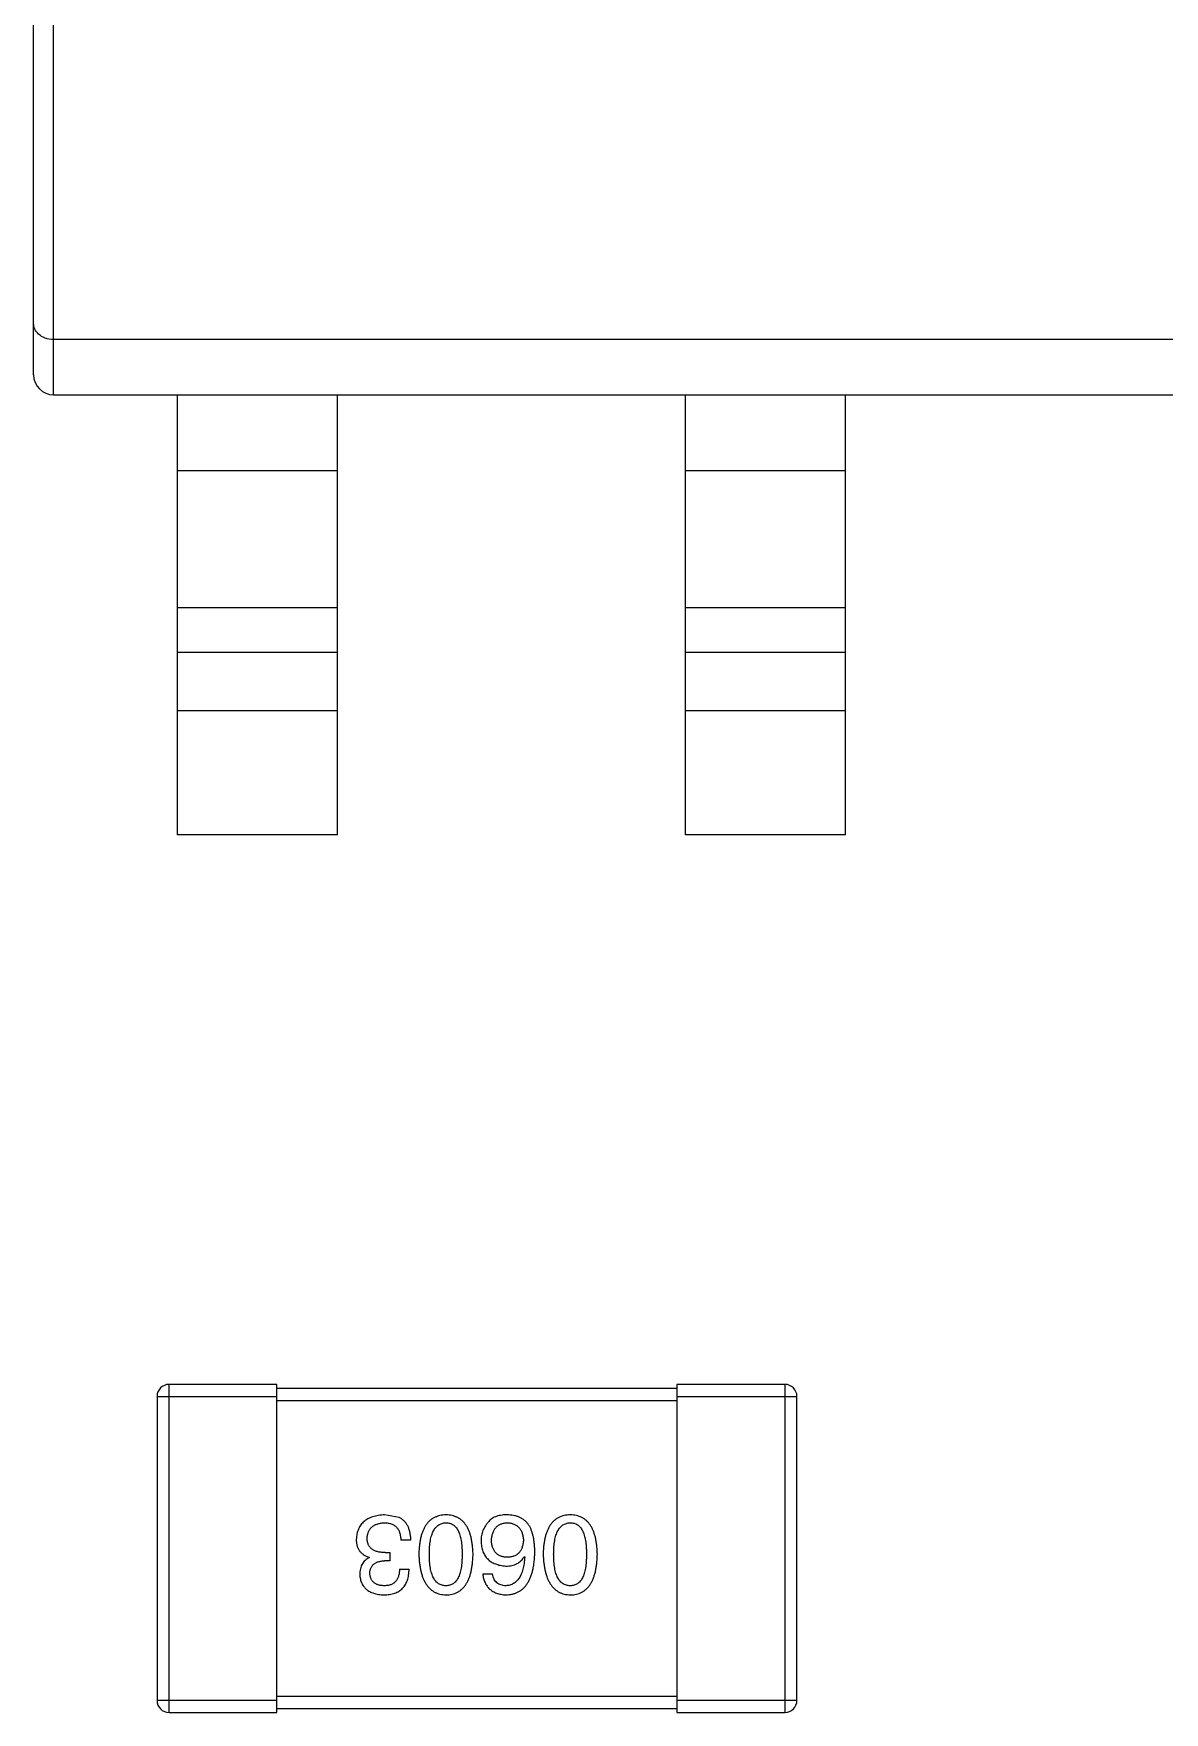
# Model space of a CAD drawing. Header units: inches. Extents: x -190 to 160, y -110 to 38.
# Drawn here: x 71.217 to 74.044, y -43.816 to -39.619 of the extents above; entities that cross this region are included whole.
import ezdxf

# ---------------------------------------------------------------- set-up
doc = ezdxf.new("R2010")
doc.units = ezdxf.units.IN
doc.header["$LTSCALE"] = 1.21
doc.header["$MEASUREMENT"] = 0
doc.layers.get('0').update_dxf_attribs({"linetype": 'CONTINUOUS'})

msp = doc.modelspace()

# ---------------------------------------------------------------- linework, layer by layer
at = {"color": 7, "linetype": 'Continuous'}
for p, q in [((71.2669, -40.522), (71.2669, -36.522)), ((71.2169, -40.472), (71.2169, -36.572)), ((76.1669, -40.3839), (71.2669, -40.3839)), ((71.2669, -40.522), (76.1669, -40.522)), ((71.5769, -41.622), (71.5769, -40.522)), ((71.9769, -41.622), (71.9769, -40.522)), ((72.8469, -41.622), (72.8469, -40.522)), ((73.2469, -41.622), (73.2469, -40.522)), ((71.9769, -40.712), (71.5769, -40.712)), ((73.2469, -40.712), (72.8469, -40.712)), ((71.5769, -41.0539), (71.9769, -41.0539)), ((72.8469, -41.0539), (73.2469, -41.0539)), ((71.5769, -41.1655), (71.9769, -41.1655)), ((72.8469, -41.1655), (73.2469, -41.1655)), ((71.9769, -41.312), (71.5769, -41.312)), ((73.2469, -41.312), (72.8469, -41.312)), ((71.9769, -41.622), (71.5769, -41.622)), ((73.2469, -41.622), (72.8469, -41.622)), ((71.5555, -43.8157), (71.5555, -42.9957)), ((71.8255, -42.9957), (71.5555, -42.9957)), ((71.8255, -43.8157), (71.8255, -42.9957)), ((72.8255, -43.0057), (71.8255, -43.0057)), ((72.8255, -42.9957), (72.8255, -43.8157)), ((73.0955, -42.9957), (72.8255, -42.9957)), ((73.0955, -42.9957), (73.0955, -43.8157)), ((71.5255, -43.0257), (71.5255, -43.7857)), ((71.5255, -43.0257), (71.8255, -43.0257)), ((71.8255, -43.0357), (72.8255, -43.0357)), ((72.8255, -43.0257), (73.1255, -43.0257)), ((73.1255, -43.7857), (73.1255, -43.0257)), ((72.1307, -43.3285), (72.0947, -43.322)), ((72.1602, -43.3854), (72.1351, -43.3854)), ((72.0564, -43.4291), (72.0564, -43.428)), ((72.1078, -43.4367), (72.0947, -43.4367)), ((72.0957, -43.416), (72.1078, -43.416)), ((72.1078, -43.416), (72.1078, -43.4367)), ((72.4438, -43.4258), (72.4449, -43.4269)), ((72.1318, -43.4575), (72.1559, -43.4575)), ((72.3399, -43.4695), (72.364, -43.4695)), ((71.8255, -43.7857), (71.5255, -43.7857)), ((72.8255, -43.7757), (71.8255, -43.7757)), ((71.8255, -43.8057), (72.8255, -43.8057)), ((73.1255, -43.7857), (72.8255, -43.7857)), ((71.5555, -43.8157), (71.8255, -43.8157)), ((72.8255, -43.8157), (73.0955, -43.8157))]:
    msp.add_line(p, q, dxfattribs=at)
for centre, radius, start, end in [((71.2669, -40.472), 0.05, 180, 270), ((71.5555, -43.0257), 0.03, 90, 180), ((73.0955, -43.0257), 0.03, 0, 90), ((71.5555, -43.7857), 0.03, 180, 270), ((73.0955, -43.7857), 0.03, 270, 0)]:
    msp.add_arc(centre, radius, start, end, dxfattribs=at)
for points, knots in [([(71.2669, -40.3839), (71.2596, -40.3839), (71.2459, -40.3815), (71.2294, -40.3717), (71.2192, -40.3584), (71.2169, -40.3482), (71.2169, -40.3434)], [0, 0, 0, 0, 0.306951, 0.572802, 0.797544, 1, 1, 1, 1]), ([(72.0947, -43.322), (72.0919, -43.3221), (72.0866, -43.3224), (72.0788, -43.3233), (72.0716, -43.3247), (72.0649, -43.3265), (72.0586, -43.3288), (72.0529, -43.3315), (72.0477, -43.3346), (72.043, -43.3383), (72.0388, -43.3424), (72.035, -43.3469), (72.0318, -43.3518), (72.0292, -43.3573), (72.027, -43.3631), (72.0253, -43.3694), (72.0241, -43.3761), (72.0238, -43.3808), (72.0236, -43.3832)], [0, 0, 0, 0, 0.078078, 0.151942, 0.221594, 0.28726, 0.350176, 0.409768, 0.467648, 0.523784, 0.578904, 0.634014, 0.689819, 0.746826, 0.805875, 0.867063, 0.931764, 1, 1, 1, 1]), ([(72.0509, -43.3799), (72.051, -43.3785), (72.0513, -43.3756), (72.052, -43.3715), (72.053, -43.3676), (72.0543, -43.364), (72.056, -43.3607), (72.0579, -43.3576), (72.0601, -43.3548), (72.0626, -43.3522), (72.0655, -43.35), (72.0686, -43.348), (72.072, -43.3462), (72.0758, -43.3448), (72.0798, -43.3436), (72.0841, -43.3427), (72.0887, -43.342), (72.0919, -43.3418), (72.0936, -43.3417)], [0, 0, 0, 0, 0.068514, 0.133941, 0.195994, 0.255362, 0.312994, 0.369441, 0.424687, 0.480522, 0.537148, 0.594801, 0.654411, 0.716817, 0.781981, 0.850498, 0.923306, 1, 1, 1, 1]), ([(72.0936, -43.3417), (72.0952, -43.3417), (72.0984, -43.3417), (72.103, -43.3423), (72.1073, -43.3431), (72.1113, -43.3443), (72.115, -43.3458), (72.1184, -43.3477), (72.1214, -43.35), (72.1242, -43.3525), (72.1267, -43.3555), (72.1288, -43.3587), (72.1307, -43.3624), (72.1322, -43.3663), (72.1334, -43.3706), (72.1343, -43.3752), (72.1349, -43.3802), (72.135, -43.3836), (72.1351, -43.3854)], [0, 0, 0, 0, 0.071272, 0.13882, 0.201858, 0.262757, 0.320043, 0.376709, 0.431462, 0.486034, 0.541209, 0.597703, 0.65589, 0.717768, 0.782056, 0.850407, 0.92277, 1, 1, 1, 1]), ([(72.1602, -43.3854), (72.1602, -43.3836), (72.16, -43.3801), (72.1596, -43.375), (72.1589, -43.3701), (72.158, -43.3655), (72.1569, -43.3611), (72.1556, -43.3569), (72.1541, -43.353), (72.1524, -43.3493), (72.1504, -43.3459), (72.1483, -43.3426), (72.1459, -43.3397), (72.1433, -43.337), (72.1405, -43.3345), (72.1374, -43.3323), (72.1342, -43.3302), (72.1319, -43.3291), (72.1307, -43.3285)], [0, 0, 0, 0, 0.078937, 0.154495, 0.226898, 0.296844, 0.363348, 0.427781, 0.48946, 0.549586, 0.607902, 0.664733, 0.720805, 0.776157, 0.831175, 0.886736, 0.943094, 1, 1, 1, 1]), ([(72.2479, -43.322), (72.2452, -43.3221), (72.2401, -43.3223), (72.2326, -43.3236), (72.2256, -43.3256), (72.219, -43.3284), (72.213, -43.3319), (72.2075, -43.3362), (72.2025, -43.3413), (72.198, -43.3471), (72.194, -43.3537), (72.1905, -43.361), (72.1875, -43.3691), (72.1851, -43.3779), (72.183, -43.3874), (72.1816, -43.3977), (72.1805, -43.4088), (72.1803, -43.4164), (72.1801, -43.4203)], [0, 0, 0, 0, 0.059134, 0.115603, 0.169236, 0.221572, 0.273254, 0.32474, 0.377319, 0.431815, 0.488555, 0.548609, 0.612242, 0.680182, 0.75251, 0.829782, 0.91231, 1, 1, 1, 1]), ([(72.2064, -43.4203), (72.2064, -43.4172), (72.2065, -43.4111), (72.2069, -43.4023), (72.2077, -43.3941), (72.2089, -43.3865), (72.2103, -43.3795), (72.2121, -43.373), (72.2142, -43.3672), (72.2166, -43.3619), (72.2194, -43.3573), (72.2225, -43.3532), (72.2259, -43.3497), (72.2297, -43.3469), (72.2338, -43.3447), (72.2382, -43.343), (72.2429, -43.342), (72.2462, -43.3418), (72.2479, -43.3417)], [0, 0, 0, 0, 0.094834, 0.184067, 0.267029, 0.344713, 0.417334, 0.484367, 0.546941, 0.604717, 0.65953, 0.710539, 0.759381, 0.806382, 0.853027, 0.900623, 0.949121, 1, 1, 1, 1]), ([(72.3157, -43.4203), (72.3155, -43.4164), (72.3153, -43.4088), (72.3142, -43.3977), (72.3128, -43.3874), (72.3107, -43.3779), (72.3083, -43.3691), (72.3053, -43.361), (72.3018, -43.3537), (72.2978, -43.3472), (72.2933, -43.3413), (72.2883, -43.3362), (72.2828, -43.3319), (72.2768, -43.3284), (72.2702, -43.3256), (72.2632, -43.3236), (72.2557, -43.3223), (72.2505, -43.3221), (72.2479, -43.322)], [0, 0, 0, 0, 0.087693, 0.170223, 0.247496, 0.319826, 0.387768, 0.451403, 0.511459, 0.568358, 0.622671, 0.675251, 0.726739, 0.778422, 0.830759, 0.884394, 0.940865, 1, 1, 1, 1]), ([(72.2479, -43.3417), (72.2495, -43.3417), (72.2527, -43.3419), (72.2574, -43.3428), (72.2617, -43.3443), (72.2657, -43.3465), (72.2693, -43.3493), (72.2727, -43.3527), (72.2757, -43.3568), (72.2784, -43.3614), (72.2807, -43.3667), (72.2828, -43.3725), (72.2845, -43.379), (72.2859, -43.3861), (72.287, -43.3938), (72.2878, -43.4021), (72.2883, -43.411), (72.2883, -43.4172), (72.2883, -43.4203)], [0, 0, 0, 0, 0.049766, 0.097012, 0.143225, 0.188786, 0.235079, 0.282962, 0.333687, 0.387747, 0.445963, 0.508657, 0.576545, 0.649868, 0.72822, 0.812712, 0.903543, 1, 1, 1, 1]), ([(72.3552, -43.3384), (72.3537, -43.3401), (72.3506, -43.3436), (72.3466, -43.3491), (72.3432, -43.355), (72.3404, -43.361), (72.3382, -43.3673), (72.3367, -43.3738), (72.3358, -43.3806), (72.3356, -43.3852), (72.3356, -43.3876)], [0, 0, 0, 0, 0.129393, 0.255335, 0.378531, 0.500878, 0.622934, 0.746191, 0.87096, 1, 1, 1, 1]), ([(72.4044, -43.322), (72.4016, -43.3219), (72.3962, -43.3218), (72.3884, -43.3225), (72.3812, -43.3236), (72.3747, -43.3254), (72.3689, -43.3277), (72.3637, -43.3307), (72.359, -43.3341), (72.3565, -43.337), (72.3552, -43.3384)], [0, 0, 0, 0, 0.156782, 0.301945, 0.436395, 0.561474, 0.678489, 0.78853, 0.894967, 1, 1, 1, 1]), ([(72.3618, -43.3865), (72.3619, -43.3847), (72.3621, -43.3814), (72.3628, -43.3765), (72.3638, -43.372), (72.3649, -43.3677), (72.3664, -43.3638), (72.3681, -43.3602), (72.3701, -43.3569), (72.3724, -43.3539), (72.3749, -43.3513), (72.3777, -43.3489), (72.3808, -43.3469), (72.3841, -43.3452), (72.3877, -43.3438), (72.3916, -43.3428), (72.3957, -43.342), (72.3986, -43.3418), (72.4001, -43.3417)], [0, 0, 0, 0, 0.078863, 0.153308, 0.223539, 0.289857, 0.35341, 0.413572, 0.471721, 0.528235, 0.584279, 0.638781, 0.69466, 0.751251, 0.809198, 0.869697, 0.933318, 1, 1, 1, 1]), ([(72.4001, -43.3417), (72.4016, -43.3417), (72.4048, -43.3418), (72.4092, -43.3425), (72.4135, -43.3434), (72.4174, -43.3447), (72.421, -43.3463), (72.4243, -43.3483), (72.4274, -43.3505), (72.4301, -43.3531), (72.4327, -43.356), (72.4348, -43.3593), (72.4367, -43.3628), (72.4383, -43.3667), (72.4395, -43.3709), (72.4405, -43.3754), (72.4413, -43.3803), (72.4415, -43.3836), (72.4416, -43.3854)], [0, 0, 0, 0, 0.070403, 0.137196, 0.200053, 0.260887, 0.31876, 0.37535, 0.430743, 0.485927, 0.541678, 0.598832, 0.657726, 0.719441, 0.783504, 0.851852, 0.923533, 1, 1, 1, 1]), ([(72.4558, -43.3482), (72.4543, -43.3462), (72.4514, -43.3422), (72.4461, -43.3371), (72.4405, -43.3326), (72.4342, -43.329), (72.4275, -43.326), (72.4203, -43.3239), (72.4125, -43.3224), (72.4072, -43.3221), (72.4044, -43.322)], [0, 0, 0, 0, 0.125033, 0.246266, 0.36603, 0.485265, 0.606781, 0.732144, 0.862551, 1, 1, 1, 1]), ([(72.47, -43.416), (72.47, -43.4124), (72.4699, -43.4055), (72.4692, -43.3955), (72.4682, -43.3861), (72.4665, -43.3773), (72.4646, -43.3691), (72.4622, -43.3616), (72.4593, -43.3546), (72.4569, -43.3503), (72.4558, -43.3482)], [0, 0, 0, 0, 0.151498, 0.29521, 0.430242, 0.557137, 0.677306, 0.790845, 0.898111, 1, 1, 1, 1]), ([(72.5588, -43.322), (72.5561, -43.3221), (72.5509, -43.3223), (72.5434, -43.3236), (72.5364, -43.3256), (72.5299, -43.3284), (72.5239, -43.3319), (72.5184, -43.3362), (72.5133, -43.3413), (72.5088, -43.3471), (72.5049, -43.3537), (72.5014, -43.361), (72.4984, -43.3691), (72.4959, -43.3779), (72.4939, -43.3874), (72.4924, -43.3977), (72.4914, -43.4088), (72.4911, -43.4164), (72.491, -43.4203)], [0, 0, 0, 0, 0.059134, 0.115603, 0.169236, 0.221572, 0.273254, 0.32474, 0.377319, 0.431815, 0.488555, 0.548609, 0.612242, 0.680182, 0.75251, 0.829782, 0.91231, 1, 1, 1, 1]), ([(72.5172, -43.4203), (72.5173, -43.4172), (72.5173, -43.4111), (72.5178, -43.4023), (72.5186, -43.3941), (72.5197, -43.3865), (72.5212, -43.3795), (72.5229, -43.373), (72.525, -43.3672), (72.5275, -43.3619), (72.5302, -43.3573), (72.5333, -43.3532), (72.5367, -43.3497), (72.5405, -43.3469), (72.5446, -43.3447), (72.549, -43.343), (72.5538, -43.342), (72.5571, -43.3418), (72.5588, -43.3417)], [0, 0, 0, 0, 0.094834, 0.184067, 0.267029, 0.344713, 0.417334, 0.484367, 0.546941, 0.604717, 0.65953, 0.710539, 0.759381, 0.806382, 0.853027, 0.900623, 0.949121, 1, 1, 1, 1]), ([(72.6265, -43.4203), (72.6264, -43.4164), (72.6261, -43.4088), (72.6251, -43.3977), (72.6236, -43.3874), (72.6216, -43.3779), (72.6191, -43.3691), (72.6161, -43.361), (72.6127, -43.3537), (72.6086, -43.3472), (72.6042, -43.3413), (72.5992, -43.3362), (72.5937, -43.3319), (72.5876, -43.3284), (72.5811, -43.3256), (72.5741, -43.3236), (72.5666, -43.3223), (72.5614, -43.3221), (72.5588, -43.322)], [0, 0, 0, 0, 0.087693, 0.170223, 0.247496, 0.319826, 0.387768, 0.451403, 0.511459, 0.568358, 0.622671, 0.675251, 0.726739, 0.778422, 0.830759, 0.884394, 0.940865, 1, 1, 1, 1]), ([(72.5588, -43.3417), (72.5604, -43.3417), (72.5636, -43.3419), (72.5682, -43.3428), (72.5726, -43.3443), (72.5765, -43.3465), (72.5802, -43.3493), (72.5836, -43.3527), (72.5866, -43.3568), (72.5892, -43.3614), (72.5916, -43.3667), (72.5937, -43.3725), (72.5953, -43.379), (72.5968, -43.3861), (72.5979, -43.3938), (72.5986, -43.4021), (72.5991, -43.411), (72.5992, -43.4172), (72.5992, -43.4203)], [0, 0, 0, 0, 0.049766, 0.097012, 0.143225, 0.188786, 0.235079, 0.282962, 0.333687, 0.387747, 0.445963, 0.508657, 0.576545, 0.649868, 0.72822, 0.812712, 0.903543, 1, 1, 1, 1]), ([(72.0236, -43.3832), (72.0236, -43.3846), (72.0237, -43.3874), (72.0241, -43.3915), (72.0247, -43.3954), (72.0256, -43.3991), (72.0267, -43.4026), (72.0282, -43.4059), (72.0298, -43.409), (72.0317, -43.4119), (72.0339, -43.4146), (72.0364, -43.4171), (72.0391, -43.4194), (72.0421, -43.4216), (72.0453, -43.4235), (72.0487, -43.4252), (72.0525, -43.4267), (72.0551, -43.4276), (72.0564, -43.428)], [0, 0, 0, 0, 0.071215, 0.138707, 0.20396, 0.266995, 0.327734, 0.387609, 0.445602, 0.503345, 0.561136, 0.618597, 0.677672, 0.738255, 0.799989, 0.863961, 0.930555, 1, 1, 1, 1]), ([(72.0957, -43.416), (72.0939, -43.416), (72.0904, -43.4159), (72.0854, -43.4155), (72.0806, -43.4148), (72.0762, -43.4138), (72.0722, -43.4125), (72.0684, -43.411), (72.0651, -43.4091), (72.0621, -43.407), (72.0595, -43.4046), (72.0572, -43.4019), (72.0552, -43.399), (72.0536, -43.3957), (72.0524, -43.3921), (72.0515, -43.3883), (72.051, -43.3842), (72.051, -43.3814), (72.0509, -43.3799)], [0, 0, 0, 0, 0.082495, 0.159728, 0.232496, 0.300725, 0.365163, 0.425859, 0.483728, 0.538892, 0.592921, 0.646195, 0.699968, 0.754746, 0.811387, 0.870806, 0.933482, 1, 1, 1, 1]), ([(72.3356, -43.3876), (72.3357, -43.3899), (72.3359, -43.3945), (72.3369, -43.4011), (72.3383, -43.4073), (72.3401, -43.4131), (72.3425, -43.4185), (72.3453, -43.4235), (72.3485, -43.4281), (72.3522, -43.4322), (72.3563, -43.4359), (72.3609, -43.4392), (72.366, -43.442), (72.3715, -43.4444), (72.3774, -43.4465), (72.3838, -43.448), (72.3907, -43.4492), (72.3954, -43.4496), (72.3979, -43.4499)], [0, 0, 0, 0, 0.071527, 0.139094, 0.20346, 0.264939, 0.323904, 0.381383, 0.437591, 0.493343, 0.549401, 0.606085, 0.664838, 0.725424, 0.788712, 0.855452, 0.925772, 1, 1, 1, 1]), ([(72.4011, -43.428), (72.3996, -43.4279), (72.3967, -43.4278), (72.3925, -43.4272), (72.3885, -43.4263), (72.3848, -43.4251), (72.3814, -43.4235), (72.3782, -43.4217), (72.3753, -43.4196), (72.3727, -43.4171), (72.3704, -43.4143), (72.3683, -43.4113), (72.3665, -43.4079), (72.365, -43.4042), (72.3638, -43.4002), (72.3628, -43.3959), (72.3621, -43.3913), (72.3619, -43.3881), (72.3618, -43.3865)], [0, 0, 0, 0, 0.069884, 0.136529, 0.199638, 0.259844, 0.317774, 0.374356, 0.430026, 0.485148, 0.5409, 0.597889, 0.657472, 0.718614, 0.783613, 0.85129, 0.923712, 1, 1, 1, 1]), ([(72.4416, -43.3854), (72.4415, -43.3871), (72.4412, -43.3903), (72.4406, -43.3951), (72.4395, -43.3995), (72.4383, -43.4036), (72.4368, -43.4074), (72.4349, -43.4108), (72.4328, -43.414), (72.4304, -43.4168), (72.4277, -43.4194), (72.4248, -43.4215), (72.4216, -43.4235), (72.418, -43.425), (72.4142, -43.4263), (72.4101, -43.4272), (72.4057, -43.4278), (72.4027, -43.4279), (72.4011, -43.428)], [0, 0, 0, 0, 0.076072, 0.148369, 0.216753, 0.281358, 0.342792, 0.401604, 0.458929, 0.514444, 0.569818, 0.625343, 0.681554, 0.739608, 0.800134, 0.863477, 0.929547, 1, 1, 1, 1]), ([(72.0564, -43.4291), (72.0545, -43.43), (72.0508, -43.4319), (72.0458, -43.4356), (72.0416, -43.44), (72.0382, -43.4449), (72.0356, -43.4505), (72.0337, -43.4566), (72.0325, -43.4634), (72.0324, -43.4682), (72.0324, -43.4706)], [0, 0, 0, 0, 0.125227, 0.244792, 0.361427, 0.478215, 0.59667, 0.722058, 0.856314, 1, 1, 1, 1]), ([(72.0575, -43.4684), (72.0576, -43.4672), (72.0577, -43.4648), (72.0582, -43.4613), (72.059, -43.458), (72.0601, -43.455), (72.0615, -43.4522), (72.0632, -43.4496), (72.0651, -43.4473), (72.0673, -43.4451), (72.0698, -43.4433), (72.0725, -43.4417), (72.0755, -43.4402), (72.0788, -43.4391), (72.0824, -43.4381), (72.0862, -43.4374), (72.0904, -43.4369), (72.0932, -43.4368), (72.0947, -43.4367)], [0, 0, 0, 0, 0.067741, 0.131599, 0.192143, 0.249977, 0.306453, 0.361639, 0.416449, 0.471489, 0.527582, 0.584873, 0.644974, 0.70814, 0.77492, 0.845909, 0.920585, 1, 1, 1, 1]), ([(72.1801, -43.4203), (72.1803, -43.4244), (72.1807, -43.4322), (72.1818, -43.4435), (72.1834, -43.454), (72.1855, -43.4638), (72.188, -43.4729), (72.191, -43.4812), (72.1945, -43.4887), (72.1985, -43.4955), (72.203, -43.5015), (72.208, -43.5068), (72.2135, -43.5113), (72.2194, -43.515), (72.2259, -43.5179), (72.2328, -43.5201), (72.2402, -43.5215), (72.2453, -43.5218), (72.2479, -43.522)], [0, 0, 0, 0, 0.088475, 0.171606, 0.249595, 0.322626, 0.391327, 0.455765, 0.516374, 0.573675, 0.628522, 0.681161, 0.732559, 0.783563, 0.83504, 0.887639, 0.942585, 1, 1, 1, 1]), ([(72.2479, -43.499), (72.2462, -43.499), (72.243, -43.4988), (72.2382, -43.4979), (72.2338, -43.4964), (72.2296, -43.4942), (72.2259, -43.4914), (72.2224, -43.488), (72.2194, -43.4839), (72.2166, -43.4793), (72.2142, -43.474), (72.2121, -43.4682), (72.2103, -43.4617), (72.2089, -43.4546), (72.2077, -43.4469), (72.2069, -43.4386), (72.2065, -43.4297), (72.2064, -43.4235), (72.2064, -43.4203)], [0, 0, 0, 0, 0.050604, 0.098688, 0.145699, 0.191791, 0.238625, 0.286717, 0.337546, 0.391814, 0.449755, 0.512106, 0.579685, 0.652048, 0.730262, 0.814146, 0.904281, 1, 1, 1, 1]), ([(72.2479, -43.522), (72.2505, -43.5219), (72.2557, -43.5216), (72.2632, -43.5203), (72.2702, -43.5182), (72.2768, -43.5154), (72.2828, -43.5117), (72.2883, -43.5072), (72.2933, -43.502), (72.2978, -43.496), (72.3018, -43.4892), (72.3053, -43.4816), (72.3083, -43.4733), (72.3107, -43.4642), (72.3128, -43.4544), (72.3142, -43.4437), (72.3153, -43.4323), (72.3155, -43.4244), (72.3157, -43.4203)], [0, 0, 0, 0, 0.057911, 0.113262, 0.165956, 0.217443, 0.268511, 0.319665, 0.372, 0.426129, 0.483365, 0.543779, 0.607756, 0.676562, 0.749704, 0.827713, 0.911177, 1, 1, 1, 1]), ([(72.2883, -43.4203), (72.2883, -43.4235), (72.2883, -43.4297), (72.2878, -43.4386), (72.287, -43.4469), (72.2859, -43.4546), (72.2844, -43.4617), (72.2828, -43.4682), (72.2807, -43.474), (72.2784, -43.4793), (72.2757, -43.4839), (72.2727, -43.488), (72.2693, -43.4914), (72.2657, -43.4942), (72.2617, -43.4964), (72.2574, -43.4979), (72.2527, -43.4988), (72.2495, -43.499), (72.2479, -43.499)], [0, 0, 0, 0, 0.096452, 0.187278, 0.271765, 0.350519, 0.423437, 0.491321, 0.554011, 0.612224, 0.666281, 0.717003, 0.764884, 0.811423, 0.856783, 0.902993, 0.950236, 1, 1, 1, 1]), ([(72.3979, -43.522), (72.4007, -43.5218), (72.4062, -43.5215), (72.4142, -43.52), (72.4217, -43.5177), (72.4286, -43.5147), (72.4351, -43.5108), (72.4409, -43.5061), (72.4463, -43.5007), (72.451, -43.4944), (72.4553, -43.4873), (72.459, -43.4795), (72.4622, -43.4708), (72.4648, -43.4614), (72.467, -43.4511), (72.4685, -43.4401), (72.4696, -43.4283), (72.4699, -43.4202), (72.47, -43.416)], [0, 0, 0, 0, 0.058957, 0.115262, 0.16907, 0.221312, 0.273147, 0.324961, 0.377649, 0.432026, 0.488925, 0.549039, 0.612912, 0.680653, 0.753056, 0.830314, 0.912483, 1, 1, 1, 1]), ([(72.3979, -43.4499), (72.4005, -43.4498), (72.4056, -43.4497), (72.4129, -43.4485), (72.4196, -43.4466), (72.4258, -43.444), (72.4313, -43.4406), (72.4361, -43.4364), (72.4404, -43.4315), (72.4426, -43.4277), (72.4438, -43.4258)], [0, 0, 0, 0, 0.144617, 0.279572, 0.40596, 0.526097, 0.64389, 0.760003, 0.877724, 1, 1, 1, 1]), ([(72.4449, -43.4269), (72.4447, -43.4297), (72.4443, -43.4352), (72.4432, -43.4432), (72.442, -43.4506), (72.4404, -43.4575), (72.4385, -43.4639), (72.4363, -43.4698), (72.4339, -43.4751), (72.4311, -43.4799), (72.4279, -43.4841), (72.4246, -43.4879), (72.4209, -43.4911), (72.4168, -43.4938), (72.4125, -43.496), (72.4079, -43.4975), (72.403, -43.4987), (72.3996, -43.4989), (72.3979, -43.499)], [0, 0, 0, 0, 0.089218, 0.173709, 0.252753, 0.326963, 0.397099, 0.462534, 0.524018, 0.582178, 0.637235, 0.689955, 0.741228, 0.791618, 0.841661, 0.892925, 0.945259, 1, 1, 1, 1]), ([(72.491, -43.4203), (72.4912, -43.4244), (72.4915, -43.4322), (72.4927, -43.4435), (72.4943, -43.454), (72.4963, -43.4638), (72.4989, -43.4729), (72.5019, -43.4812), (72.5054, -43.4887), (72.5094, -43.4955), (72.5139, -43.5015), (72.5189, -43.5068), (72.5243, -43.5113), (72.5303, -43.515), (72.5367, -43.5179), (72.5437, -43.5201), (72.551, -43.5215), (72.5562, -43.5218), (72.5588, -43.522)], [0, 0, 0, 0, 0.088475, 0.171606, 0.249595, 0.322626, 0.391327, 0.455765, 0.516374, 0.573675, 0.628522, 0.681161, 0.732559, 0.783563, 0.83504, 0.887639, 0.942585, 1, 1, 1, 1]), ([(72.5588, -43.499), (72.5571, -43.499), (72.5538, -43.4988), (72.5491, -43.4979), (72.5446, -43.4964), (72.5405, -43.4942), (72.5368, -43.4914), (72.5333, -43.488), (72.5303, -43.4839), (72.5274, -43.4793), (72.525, -43.474), (72.5229, -43.4682), (72.5212, -43.4617), (72.5197, -43.4546), (72.5186, -43.4469), (72.5178, -43.4386), (72.5173, -43.4297), (72.5173, -43.4235), (72.5172, -43.4203)], [0, 0, 0, 0, 0.050604, 0.098688, 0.145699, 0.191791, 0.238625, 0.286717, 0.337546, 0.391814, 0.449755, 0.512106, 0.579685, 0.652048, 0.730262, 0.814146, 0.904281, 1, 1, 1, 1]), ([(72.5588, -43.522), (72.5614, -43.5219), (72.5666, -43.5216), (72.5741, -43.5203), (72.5811, -43.5182), (72.5876, -43.5154), (72.5937, -43.5117), (72.5992, -43.5072), (72.6042, -43.502), (72.6087, -43.496), (72.6127, -43.4892), (72.6161, -43.4816), (72.6191, -43.4733), (72.6216, -43.4642), (72.6236, -43.4544), (72.6251, -43.4437), (72.6261, -43.4323), (72.6264, -43.4244), (72.6265, -43.4203)], [0, 0, 0, 0, 0.057911, 0.113262, 0.165956, 0.217443, 0.268511, 0.319665, 0.372, 0.426129, 0.483365, 0.543779, 0.607756, 0.676562, 0.749704, 0.827713, 0.911177, 1, 1, 1, 1]), ([(72.5992, -43.4203), (72.5992, -43.4235), (72.5991, -43.4297), (72.5986, -43.4386), (72.5979, -43.4469), (72.5968, -43.4546), (72.5953, -43.4617), (72.5937, -43.4682), (72.5916, -43.474), (72.5892, -43.4793), (72.5866, -43.4839), (72.5836, -43.488), (72.5802, -43.4914), (72.5766, -43.4942), (72.5726, -43.4964), (72.5682, -43.4979), (72.5636, -43.4988), (72.5604, -43.499), (72.5588, -43.499)], [0, 0, 0, 0, 0.096452, 0.187278, 0.271765, 0.350519, 0.423437, 0.491321, 0.554011, 0.612224, 0.666281, 0.717003, 0.764884, 0.811423, 0.856783, 0.902993, 0.950236, 1, 1, 1, 1]), ([(72.0324, -43.4706), (72.0325, -43.4726), (72.0328, -43.4765), (72.0339, -43.4821), (72.0354, -43.4874), (72.0372, -43.4923), (72.0395, -43.4968), (72.0423, -43.5009), (72.0454, -43.5047), (72.049, -43.5081), (72.053, -43.5112), (72.0574, -43.5138), (72.0622, -43.5162), (72.0675, -43.518), (72.0731, -43.5196), (72.0792, -43.5208), (72.0857, -43.5217), (72.0902, -43.5219), (72.0925, -43.522)], [0, 0, 0, 0, 0.067521, 0.132139, 0.193339, 0.252064, 0.309083, 0.364848, 0.420021, 0.475612, 0.532002, 0.589602, 0.649896, 0.712634, 0.778603, 0.848416, 0.922155, 1, 1, 1, 1]), ([(72.0936, -43.499), (72.0922, -43.499), (72.0895, -43.4989), (72.0856, -43.4984), (72.082, -43.4977), (72.0786, -43.4968), (72.0755, -43.4957), (72.0726, -43.4943), (72.07, -43.4927), (72.0676, -43.4909), (72.0654, -43.4889), (72.0636, -43.4866), (72.0619, -43.4841), (72.0605, -43.4814), (72.0594, -43.4785), (72.0585, -43.4753), (72.0578, -43.472), (72.0576, -43.4696), (72.0575, -43.4684)], [0, 0, 0, 0, 0.078051, 0.151197, 0.220412, 0.286742, 0.34933, 0.409464, 0.467368, 0.52298, 0.578639, 0.633998, 0.690142, 0.746855, 0.805868, 0.867776, 0.932345, 1, 1, 1, 1]), ([(72.0925, -43.522), (72.095, -43.5219), (72.0999, -43.5218), (72.107, -43.5208), (72.1136, -43.5195), (72.1197, -43.5177), (72.1254, -43.5154), (72.1306, -43.5125), (72.1353, -43.5092), (72.1395, -43.5054), (72.1433, -43.5011), (72.1465, -43.4963), (72.1493, -43.491), (72.1516, -43.4852), (72.1534, -43.479), (72.1547, -43.4723), (72.1556, -43.465), (72.1558, -43.4601), (72.1559, -43.4575)], [0, 0, 0, 0, 0.073232, 0.142595, 0.207997, 0.270074, 0.329156, 0.386529, 0.441846, 0.496976, 0.551877, 0.607941, 0.665637, 0.725446, 0.788542, 0.855101, 0.925196, 1, 1, 1, 1]), ([(72.1318, -43.4575), (72.1317, -43.4592), (72.1316, -43.4624), (72.131, -43.4671), (72.1302, -43.4716), (72.1291, -43.4756), (72.1277, -43.4794), (72.126, -43.4828), (72.124, -43.4859), (72.1218, -43.4887), (72.1192, -43.4912), (72.1164, -43.4933), (72.1133, -43.4951), (72.1099, -43.4965), (72.1062, -43.4977), (72.1022, -43.4985), (72.098, -43.4989), (72.0951, -43.499), (72.0936, -43.499)], [0, 0, 0, 0, 0.078134, 0.15164, 0.221358, 0.286689, 0.348614, 0.407697, 0.464247, 0.520153, 0.574432, 0.629291, 0.684538, 0.742032, 0.801329, 0.863637, 0.930123, 1, 1, 1, 1]), ([(72.3399, -43.4695), (72.3402, -43.4715), (72.3407, -43.4754), (72.342, -43.481), (72.3435, -43.4863), (72.3455, -43.4912), (72.3479, -43.4958), (72.3506, -43.5), (72.3536, -43.5038), (72.3571, -43.5073), (72.3609, -43.5104), (72.3651, -43.5132), (72.3697, -43.5156), (72.3746, -43.5176), (72.3799, -43.5193), (72.3856, -43.5205), (72.3916, -43.5215), (72.3957, -43.5218), (72.3979, -43.522)], [0, 0, 0, 0, 0.06947, 0.136096, 0.199592, 0.260665, 0.319672, 0.377156, 0.433415, 0.489984, 0.546535, 0.604276, 0.663499, 0.725182, 0.788953, 0.855683, 0.926216, 1, 1, 1, 1]), ([(72.3979, -43.499), (72.3956, -43.499), (72.3913, -43.4988), (72.3852, -43.4974), (72.3797, -43.4951), (72.375, -43.4918), (72.3711, -43.4875), (72.3679, -43.4824), (72.3655, -43.4763), (72.3645, -43.4719), (72.364, -43.4695)], [0, 0, 0, 0, 0.136586, 0.261496, 0.378089, 0.490612, 0.605522, 0.725767, 0.8561, 1, 1, 1, 1])]:
    msp.add_open_spline(points, degree=3, knots=knots, dxfattribs=at)

doc.saveas('drawing.dxf')
